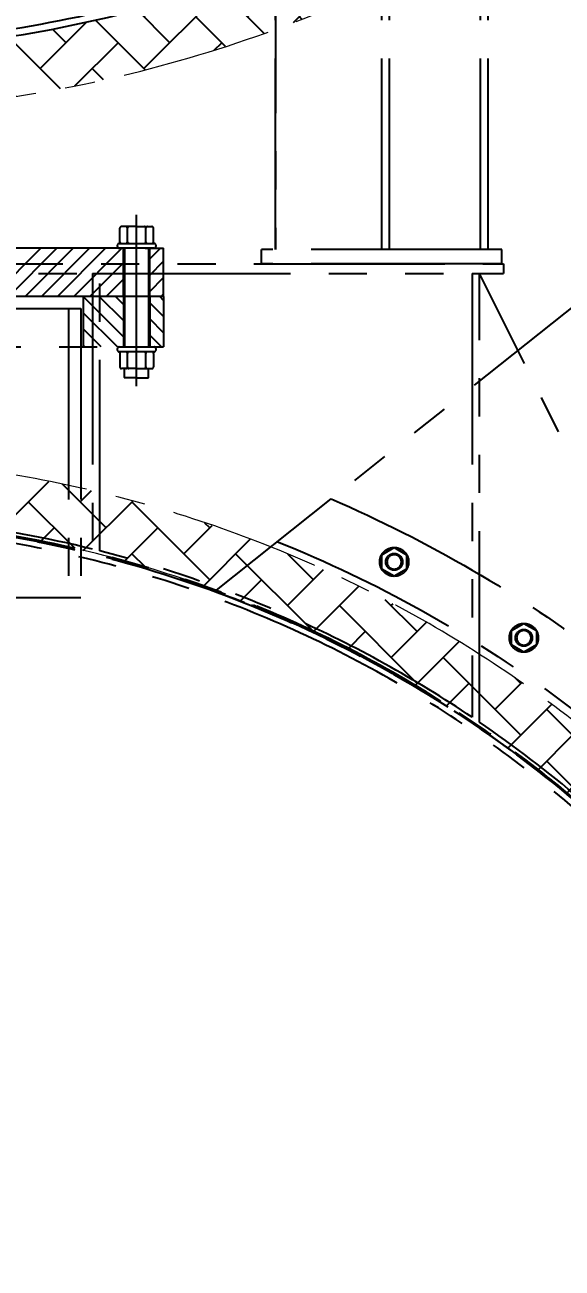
# Model space of a CAD drawing. Header units: millimetres. Extents: x -46397 to 283259, y -8690 to 23983.
# Drawn here: x -15253 to -14807, y 2208 to 3241 of the extents above; entities that cross this region are included whole.
import ezdxf

# ---------------------------------------------------------------- set-up
doc = ezdxf.new("R2010")
doc.units = ezdxf.units.MM
doc.linetypes.add('CENTER', pattern=[2, 1.25, -0.25, 0.25, -0.25])
doc.linetypes.add('PHANTOM', pattern=[63.5, 31.75, -6.35, 6.35, -6.35, 6.35, -6.35])
doc.layers.get('Defpoints').update_dxf_attribs({"lineweight": 0})
doc.layers.add('DUONGTAM', color=1, linetype='CENTER', lineweight=0)
doc.layers.add('PHANTOM 2', color=8, linetype='Continuous', lineweight=0)
doc.styles.add('GHI CHÚ 1', font='isocp_IV25.ttf', dxfattribs={"width": 0.8})
doc.dimstyles.new('1-30SCALE', dxfattribs={"dimtxt": 75, "dimasz": 75, "dimexe": 37.5, "dimexo": 30, "dimgap": 30, "dimtad": 1, "dimtoh": 1, "dimdec": 0, "dimdsep": 46, "dimtxsty": 'GHI CHÚ 1', "dimcen": 0.09, "dimclrd": 256, "dimclre": 256, "dimclrt": 2, "dimadec": 0, "dimazin": 0, "dimtfac": 1, "dimtdec": 0, "dimtofl": 0, "dimtmove": 0, "dimatfit": 3, "dimfxl": 1, "dimlwd": 0, "dimlwe": 0, "dimarcsym": 0})

# ---------------------------------------------------------------- blocks, each defined once
blk = doc.blocks.new('BO-3')
at = {"color": 251, "linetype": 'PHANTOM', "ltscale": 5, "extrusion": (-6.89019e-16, 1, 0)}
for p, q in [((390.4, 2458), (390.4, 3167.6)), ((478.8, 2458), (478.8, 3067.6)), ((485.2, 2458), (485.2, 3067.6)), ((560.9, 2458), (560.9, 3067.6)), ((567.2, 2458), (567.2, 3067.6)), ((390.4, 3047.6), (390.4, 2458)), ((378.8, 2446), (378.8, 2458)), ((379.1, 2458), (378.8, 2458)), ((578.8, 2458), (379.1, 2458)), ((578.8, 2446), (578.8, 2458)), ((379.1, 2446), (378.8, 2446)), ((578.8, 2446), (379.1, 2446))]:
    blk.add_line(p, q, dxfattribs=at)
at = {"color": 251, "linetype": 'PHANTOM', "ltscale": 5}
for p, q in [((275, 2344.4), (275, 2486.9)), ((261, 2464.4), (261, 2475.6)), ((275, 2477), (262.5, 2477)), ((266.3, 2477), (266.2, 2477)), ((267, 2477), (266.5, 2476.9)), ((267.7, 2477), (266.8, 2476.7)), ((268.4, 2477), (266.9, 2476.6)), ((267.9, 2476.7), (267.1, 2476.4)), ((267.6, 2476.4), (267.2, 2476.3)), ((267.5, 2476.2), (267.3, 2476.1)), ((267.4, 2476), (267.3, 2475.9)), ((267.4, 2475.8), (267.4, 2475.8)), ((267.4, 2464.4), (267.4, 2475.6)), ((275, 2477), (287.6, 2477)), ((281.6, 2477), (283.1, 2476.6)), ((282.2, 2476.7), (283, 2476.4)), ((282.3, 2477), (283.3, 2476.7)), ((282.4, 2476.4), (282.9, 2476.3)), ((282.5, 2476.2), (282.8, 2476.1)), ((282.6, 2476), (282.7, 2475.9)), ((282.7, 2475.8), (282.7, 2475.8)), ((282.7, 2464.4), (282.7, 2475.6)), ((283, 2477), (283.5, 2476.9)), ((283.8, 2477), (283.8, 2477)), ((289, 2464.4), (289, 2475.6)), ((155.3, 2419), (195.3, 2459)), ((168.8, 2419), (208.8, 2459)), ((182.3, 2419), (222.3, 2459)), ((195.8, 2419), (235.8, 2459)), ((209.2, 2419), (249.2, 2459)), ((222.7, 2419), (262.7, 2459)), ((259, 2460.4), (259, 2461.6)), ((260.5, 2463), (275, 2463)), ((275, 2459), (260.5, 2459)), ((264, 2419), (264, 2459)), ((265, 2459), (265, 2377)), ((266.3, 2463), (266.2, 2463)), ((267, 2463), (266.5, 2463.1)), ((267.7, 2463), (266.8, 2463.3)), ((268.4, 2463), (266.9, 2463.4)), ((267.9, 2463.3), (267.1, 2463.6)), ((267.6, 2463.6), (267.2, 2463.7)), ((267.4, 2464), (267.3, 2464.1)), ((267.5, 2463.8), (267.3, 2463.9)), ((267.4, 2464.2), (267.4, 2464.2)), ((275, 2463), (289.6, 2463)), ((289.6, 2459), (275, 2459)), ((281.6, 2463), (283.1, 2463.4)), ((282.2, 2463.3), (283, 2463.6)), ((282.3, 2463), (283.3, 2463.3)), ((282.4, 2463.6), (282.9, 2463.7)), ((282.5, 2463.8), (282.8, 2463.9)), ((282.6, 2464), (282.7, 2464.1)), ((282.7, 2464.2), (282.7, 2464.2)), ((283, 2463), (283.5, 2463.1)), ((283.8, 2463), (283.8, 2463)), ((285, 2459), (285, 2377)), ((286, 2450.1), (294.9, 2459)), ((286, 2419), (286, 2459)), ((291, 2461.6), (291, 2460.4)), ((236.2, 2419), (264, 2446.9)), ((286, 2436.7), (297.5, 2448.2)), ((238.3, 2438), (244.3, 2438)), ((249.6, 2419), (264, 2433.4)), ((286, 2423.2), (297.5, 2434.7)), ((554, 2438), (560, 2438)), ((264, 2385.4), (230.5, 2418.9)), ((230.5, 2418.8), (230.5, 2377)), ((264, 2398.9), (243.9, 2419)), ((264, 2412.4), (257.4, 2419)), ((263.1, 2419), (264, 2419.9)), ((264, 2419), (264, 2377)), ((286, 2419), (286, 2377)), ((297.5, 2415.7), (294.2, 2419)), ((295.3, 2419), (297.5, 2421.2)), ((-228.5, 2409), (228.5, 2409)), ((297.5, 2402.2), (286, 2413.7)), ((259, 2377), (230.5, 2405.5)), ((297.5, 2388.8), (286, 2400.3)), ((245.5, 2377), (230.5, 2392)), ((295.8, 2377), (286, 2386.8)), ((232, 2377), (230.5, 2378.5)), ((260.5, 2377), (275, 2377)), ((275, 2377), (289.6, 2377)), ((259, 2374.4), (259, 2375.6)), ((275, 2373), (260.5, 2373)), ((261, 2371.6), (261, 2360.4)), ((266.3, 2373), (266.2, 2373)), ((267, 2373), (266.5, 2372.9)), ((267.7, 2373), (266.8, 2372.7)), ((268.4, 2373), (266.9, 2372.6)), ((267.9, 2372.7), (267.1, 2372.4)), ((267.6, 2372.4), (267.2, 2372.3)), ((267.5, 2372.2), (267.3, 2372.1)), ((267.4, 2372), (267.3, 2371.9)), ((267.4, 2371.8), (267.4, 2371.8)), ((267.4, 2360.4), (267.4, 2371.6)), ((289.6, 2373), (275, 2373)), ((287.6, 2373), (275, 2373)), ((281.6, 2373), (283.1, 2372.6)), ((282.2, 2372.7), (283, 2372.4)), ((282.3, 2373), (283.3, 2372.7)), ((282.4, 2372.4), (282.9, 2372.3)), ((282.5, 2372.2), (282.8, 2372.1)), ((282.6, 2372), (282.7, 2371.9)), ((282.7, 2371.8), (282.7, 2371.8)), ((282.7, 2360.4), (282.7, 2371.6)), ((283, 2373), (283.5, 2372.9)), ((283.8, 2373), (283.8, 2373)), ((289, 2371.6), (289, 2360.4)), ((291, 2375.6), (291, 2374.4)), ((275, 2359), (262.5, 2359)), ((265, 2351.5), (265, 2359)), ((266.3, 2359), (266.2, 2359)), ((267, 2359), (266.5, 2359.1)), ((267.7, 2359), (266.8, 2359.3)), ((268.4, 2359), (266.9, 2359.4)), ((267.9, 2359.3), (267.1, 2359.6)), ((267.6, 2359.6), (267.2, 2359.7)), ((267.4, 2360), (267.3, 2360.1)), ((267.5, 2359.8), (267.3, 2359.9)), ((267.4, 2360.2), (267.4, 2360.2)), ((275, 2359), (287.6, 2359)), ((281.6, 2359), (283.1, 2359.4)), ((282.2, 2359.3), (283, 2359.6)), ((282.3, 2359), (283.3, 2359.3)), ((282.4, 2359.6), (282.9, 2359.7)), ((282.5, 2359.8), (282.8, 2359.9)), ((282.6, 2360), (282.7, 2360.1)), ((282.7, 2360.2), (282.7, 2360.2)), ((283, 2359), (283.5, 2359.1)), ((283.8, 2359), (283.8, 2359)), ((285, 2351.5), (285, 2359)), ((275, 2351.3), (265.2, 2351.3)), ((275, 2351.3), (284.8, 2351.3)), ((384.6, 2156.1), (345.4, 2171.8)), ((-228.5, 2168.9), (228.5, 2168.9))]:
    blk.add_line(p, q, dxfattribs=at)
at = {"color": 251, "linetype": 'PHANTOM', "ltscale": 5, "extrusion": (0, 1, 0)}
for p, q in [((282, 2459), (-297.5, 2459)), ((282, 2459), (297.5, 2459)), ((297.5, 2419), (297.5, 2459)), ((-580, 2446), (580, 2446)), ((679.8, 2444), (436.8, 2250.7)), ((580, 2446), (580, 2438)), ((3, 2438), (238.3, 2438)), ((238.3, 2438), (238.3, 2209)), ((244.3, 2207.5), (244.3, 2438)), ((244.3, 2438), (554, 2438)), ((554, 2438), (554, 2069.3)), ((560, 2438), (580, 2438)), ((560, 2065.2), (560, 2438)), ((881.7, 1795.5), (560, 2438)), ((297.5, 2419), (-297.5, 2419)), ((297.5, 2419), (-297.5, 2419)), ((297.5, 2419), (297.5, 2377)), ((218.5, 2409), (218.5, 2168.9)), ((228.5, 2409), (228.5, 2168.9)), ((-297.5, 2377), (297.5, 2377)), ((340, 2173.8), (436.8, 2250.7)), ((478.8, 2204.4), (489.2, 2210.4)), ((478.8, 2192.5), (478.8, 2204.4)), ((489.2, 2210.4), (499.5, 2204.4)), ((499.5, 2204.4), (499.5, 2192.5)), ((489.2, 2186.5), (478.8, 2192.5)), ((499.5, 2192.5), (489.2, 2186.5)), ((586.7, 2141.3), (597, 2147.3)), ((586.7, 2129.4), (586.7, 2141.3)), ((597, 2147.3), (607.4, 2141.3)), ((607.4, 2141.3), (607.4, 2129.4)), ((597, 2123.4), (586.7, 2129.4)), ((607.4, 2129.4), (597, 2123.4))]:
    blk.add_line(p, q, dxfattribs=at)
at = {"color": 251, "linetype": 'PHANTOM', "ltscale": 5}
blk.add_lwpolyline([(-606, 2977.5), (-606, 2927.6, 0.28449), (-491, 2738.9, 0.238987), (491, 2738.9, 0.28449), (606, 2927.6), (606, 2977.5)], format="xyb", close=True, dxfattribs=at)
blk.add_lwpolyline([(-600, 2977.5), (-600, 2927.5, 0.284518), (-488.3, 2744.2, 0.238987), (488.3, 2744.2, 0.284518), (600, 2927.5), (600, 2977.5)], format="xyb", dxfattribs=at)
at = {"color": 251, "linetype": 'PHANTOM', "ltscale": 5, "extrusion": (0, 0, -1)}
for centre, radius in [((0, 1244), 991), ((0, 1244), 990), ((0, 1244), 985), ((-489.2, 2198.4), 6), ((-597, 2135.3), 6)]:
    blk.add_circle(centre, radius, dxfattribs=at)
at = {"color": 251, "linetype": 'PHANTOM', "ltscale": 5}
for centre, radius in [((489.2, 2198.4), 12), ((489.2, 2198.4), 7), ((597, 2135.3), 12), ((597, 2135.3), 7)]:
    blk.add_circle(centre, radius, dxfattribs=at)
for centre, radius, start, end in [((262.5, 2475.6), 1.43, 90, 180), ((265.9, 2475.6), 1.43, 360, 90), ((268.8, 2475.6), 1.43, 90, 180), ((281.2, 2475.6), 1.43, 360, 90), ((284.1, 2475.6), 1.43, 90, 180), ((287.6, 2475.6), 1.43, 360, 90), ((260.5, 2461.6), 1.43, 90, 180), ((260.5, 2460.4), 1.43, 180, 270), ((262.5, 2464.4), 1.43, 180, 270), ((265.9, 2464.4), 1.43, 270, 0), ((265.9, 2464.4), 1.43, 270, 0), ((268.8, 2464.4), 1.43, 180, 270), ((268.8, 2464.4), 1.43, 180, 270), ((281.2, 2464.4), 1.43, 270, 0), ((281.2, 2464.4), 1.43, 270, 0), ((284.1, 2464.4), 1.43, 180, 270), ((284.1, 2464.4), 1.43, 180, 270), ((287.6, 2464.4), 1.43, 270, 0), ((289.6, 2461.6), 1.43, 360, 90), ((289.6, 2460.4), 1.43, 270, 0), ((260.5, 2375.6), 1.43, 90, 180), ((289.6, 2375.6), 1.43, 360, 90), ((260.5, 2374.4), 1.43, 180, 270), ((262.5, 2371.6), 1.43, 90, 180), ((265.9, 2371.6), 1.43, 360, 90), ((268.8, 2371.6), 1.43, 90, 180), ((281.2, 2371.6), 1.43, 360, 90), ((284.1, 2371.6), 1.43, 90, 180), ((287.6, 2371.6), 1.43, 360, 90), ((289.6, 2374.4), 1.43, 270, 0), ((262.5, 2360.4), 1.43, 180, 270), ((265.9, 2360.4), 1.43, 270, 0), ((265.9, 2360.4), 1.43, 270, 0), ((268.8, 2360.4), 1.43, 180, 270), ((268.8, 2360.4), 1.43, 180, 270), ((281.2, 2360.4), 1.43, 270, 0), ((281.2, 2360.4), 1.43, 270, 0), ((284.1, 2360.4), 1.43, 180, 270), ((284.1, 2360.4), 1.43, 180, 270), ((287.6, 2360.4), 1.43, 270, 0), ((265.2, 2351.5), 0.2, 180, 270), ((284.8, 2351.5), 0.2, 270, 360), ((0, 1244), 994, 76.1289, 89.8271), ((0, 1244), 994, 56.1277, 75.7724), ((0, 1244), 990, 38.9763, 69.9111), ((0, 1244), 994, 31.3922, 55.7101)]:
    blk.add_arc(centre, radius, start, end, dxfattribs=at)
at = {"color": 251, "linetype": 'PHANTOM', "ltscale": 5, "extrusion": (0, 0, -1)}
for centre, radius, start, end in [((-1.1, 1240.7), 1100, 113.3361, 140.6784), ((0, 1244), 990, 31.3922, 148.6078), ((-1.1, 1240.7), 1050, 111.8651, 140.7474)]:
    blk.add_arc(centre, radius, start, end, dxfattribs=at)
blk = doc.blocks.new('*D2588')
at = {"layer": 'Defpoints', "color": 0, "transparency": 16777216}
for p in [(-16396.1, 2241.7), (-14474.7, 1439.7)]:
    blk.add_point(p, dxfattribs=at)
at = {"layer": 'PHANTOM 2', "linetype": 'Continuous', "lineweight": 0, "transparency": 16777216}
for p, q in [((-16877.9, 2311), (-16562.2, 2311)), ((-16562.2, 2311), (-16479.1, 2276.4))]:
    blk.add_line(p, q, dxfattribs=at)
at = {"layer": 'PHANTOM 2', "lineweight": 0, "transparency": 16777216}
for p, q in [((-15435.5, 1840.7), (-15435.3, 1840.7)), ((-15435.4, 1840.6), (-15435.4, 1840.8))]:
    blk.add_line(p, q, dxfattribs=at)
at = {"layer": 'PHANTOM 2', "transparency": 16777216}
blk.add_solid([(-16473.3, 2290.2), (-16484.9, 2262.5), (-16396.1, 2241.7)], dxfattribs=at)
at = {"layer": 'PHANTOM 2', "color": 2, "transparency": 16777216, "insert": (-16735, 2390.4), "char_height": 95, "attachment_point": 5, "style": 'GHI CHÚ 1'}
blk.add_mtext('∅2082', dxfattribs=at)

msp = doc.modelspace()

# ---------------------------------------------------------------- hatches: boundary and pattern name
h = msp.add_hatch()
h.set_pattern_fill('AR-HBONE', color=1, scale=0.3)
h.set_pattern_definition([(45, (-282923.998, -5674.706), (0, 43.1052294), [91.44, -30.48]), (135, (-282902.445, -5653.153), (4e-15, 43.1052294), [91.44, -30.48])])
edge = h.paths.add_edge_path()
edge.add_line((-14779.38, 3524.56), (-14779.38, 5124.21))
edge.add_arc((-15039.25, 5125.86), 259.87, 359.63599, 423.11697)
edge.add_arc((-15435.38, 4344.39), 1136, 63.11833, 116.88162)
edge.add_arc((-15831.52, 5125.86), 259.87, 116.88292, 180.36389)
edge.add_line((-16091.38, 5124.21), (-16091.38, 3524.56))
edge.add_arc((-15831.52, 3522.9), 259.87, 179.63597, 243.11695)
edge.add_arc((-15435.38, 4304.37), 1136, 243.11832, 296.88161)
edge.add_arc((-15039.25, 3522.9), 259.87, 296.8829, 360.36387)
edge = h.paths.add_edge_path(flags=16)
edge.add_line((-16041.38, 3524.39), (-16041.38, 5124.37))
edge.add_arc((-15831.52, 5125.86), 209.87, 116.88305, 180.40508, ccw=False)
edge.add_arc((-15435.38, 4344.39), 1086, 63.11836, 116.88165, ccw=False)
edge.add_arc((-15039.25, 5125.86), 209.87, -0.40506, 63.11697, ccw=False)
edge.add_line((-14829.38, 5124.37), (-14829.38, 3524.39))
edge.add_arc((-15039.25, 3522.9), 209.87, -63.11697, 0.40506, ccw=False)
edge.add_arc((-15435.38, 4304.37), 1086, 243.11835, 296.88164, ccw=False)
edge.add_arc((-15831.52, 3522.9), 209.87, 179.59492, 243.11695, ccw=False)
h = msp.add_hatch()
h.set_pattern_fill('AR-HBONE', color=1, scale=0.3)
h.set_pattern_definition([(45, (-4000, 0), (0, 43.10523), [91.44, -30.48]), (135, (-3978.447, 21.553), (4e-15, 43.10523), [91.44, -30.48])])
edge = h.paths.add_edge_path()
edge.add_arc((-15435.38, 1840.7), 1041, 180, 518.52568)
edge.add_arc((-15435.38, 1840.7), 1041, 158.52568, 180)
edge = h.paths.add_edge_path(flags=16)
edge.add_arc((-15435.38, 1840.7), 991, -201.47432, 0, ccw=False)
edge.add_arc((-15435.38, 1840.7), 991, 0, 158.52568, ccw=False)

# ---------------------------------------------------------------- linework, layer by layer
at = {"layer": 'DUONGTAM', "color": 5, "lineweight": 0, "ltscale": 100, "elevation": -1.5}
msp.add_lwpolyline([(-16091.38, 5074.38), (-16091.38, 3574.38), (-16091.38, 3524.56, 0.2842961), (-15949.03, 3291.12, 0.2389867), (-14921.74, 3291.12, 0.2842961), (-14779.38, 3524.56), (-14779.38, 3574.38), (-14779.38, 5074.38), (-14779.38, 5124.21, 0.2842961), (-14921.74, 5357.64, 0.2389867), (-15949.03, 5357.64, 0.2842961), (-16091.38, 5124.21)], format="xyb", close=True, dxfattribs=at)
msp.add_lwpolyline([(-16041.38, 5074.38), (-16041.38, 3574.38), (-16041.38, 3524.39, 0.2844897), (-15926.42, 3335.72, 0.2389867), (-14944.35, 3335.72, 0.2844897), (-14829.38, 3524.39), (-14829.38, 3574.38), (-14829.38, 5074.38), (-14829.38, 5124.37, 0.2844897), (-14944.35, 5313.04, 0.2389867), (-15926.42, 5313.04, 0.2844897), (-16041.38, 5124.37), (-16041.38, 5074.38)], format="xyb", dxfattribs=at)
at = {"layer": 'DUONGTAM', "color": 5, "lineweight": 0, "ltscale": 100}
for points in [[(-16476.38, 1840.7, 1), (-14394.38, 1840.7, 1)], [(-16426.38, 1840.7, 1), (-14444.38, 1840.7, 1)]]:
    msp.add_lwpolyline(points, format="xyb", close=True, dxfattribs=at)

# ---------------------------------------------------------------- block references
msp.add_blockref('BO-3', (-15435.38, 596.7, -1.5))

# ---------------------------------------------------------------- dimensions: what is measured, and where the dimension line sits
at = {"layer": 'PHANTOM 2'}
dim = msp.add_diameter_dim_2p(p1=(-14474.71, 1439.71), p2=(-16396.05, 2241.69), dimstyle='1-30SCALE', override={"dimtxt": 95, "dimasz": 90, "dimexe": 30, "dimtmove": 1}, dxfattribs=at)
dim.commit()
dim.dimension.update_dxf_attribs({"geometry": '*D2588', "text_midpoint": (-16562.17, 2311.02)})

doc.saveas('drawing.dxf')
